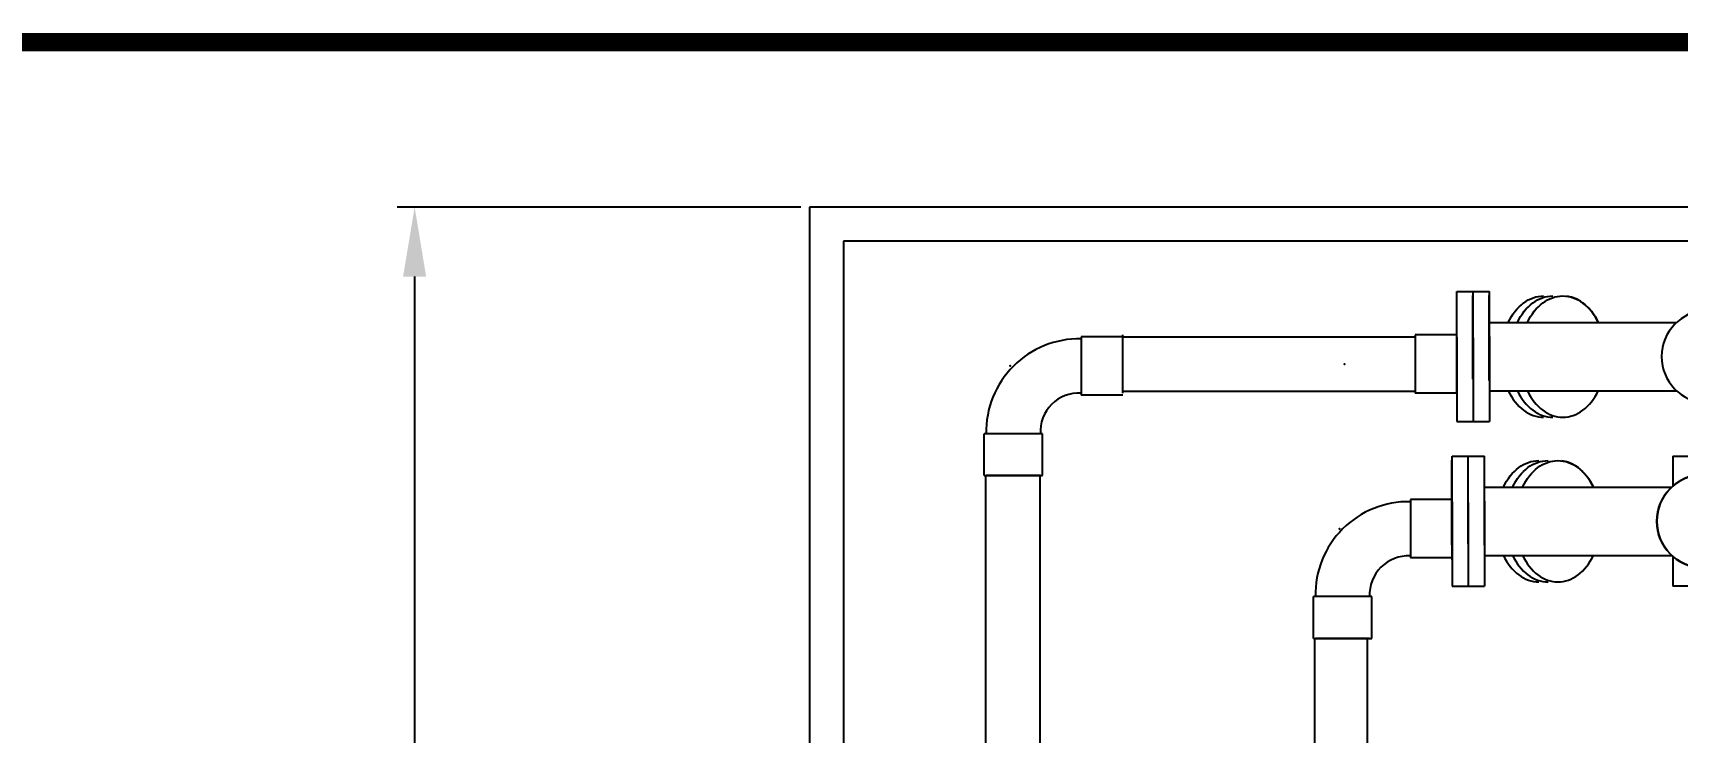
# Model space of a CAD drawing. Header units: inches. Extents: x 3128 to 3569, y 1222 to 1501.
# Drawn here: x 3366.9 to 3461.8, y 1456.8 to 1497.1 of the extents above; entities that cross this region are included whole.
import ezdxf

# ---------------------------------------------------------------- set-up
doc = ezdxf.new("R2010")
doc.units = ezdxf.units.IN
doc.header["$MEASUREMENT"] = 0
doc.header["$PDSIZE"] = -1
doc.layers.add('WDPUMP', color=7, linetype='Continuous')
doc.layers.add('WSPUMP', color=7, linetype='Continuous')
doc.dimstyles.new('General Dimension', dxfattribs={"dimtxt": 3.5, "dimasz": 4, "dimexe": 1, "dimexo": 0.5, "dimgap": 0.09, "dimtad": 0, "dimtih": 1, "dimtoh": 1, "dimdec": 3, "dimzin": 0, "dimdsep": 46, "dimlunit": 5, "dimtxsty": 'Standard', "dimcen": 0.09, "dimadec": 0, "dimazin": 0, "dimtfac": 1, "dimtdec": 3, "dimtofl": 0, "dimtmove": 0, "dimatfit": 3, "dimfxl": 1, "dimtolj": 1, "dimtzin": 0, "dimarcsym": 0})

# ---------------------------------------------------------------- blocks, each defined once
blk = doc.blocks.new('*D39')
at = {"color": 0, "linetype": 'Continuous', "lineweight": -2}
for p, q in [((3411.203, 1487.081), (3387.912, 1487.081)), ((3388.912, 1483.081), (3388.912, 1447.129)), ((3388.912, 1402.831), (3388.912, 1438.783)), ((3411.203, 1398.831), (3387.912, 1398.831))]:
    blk.add_line(p, q, dxfattribs=at)
at = {"color": 0, "linetype": 'Continuous'}
for points in [[(3388.245, 1483.081), (3389.578, 1483.081), (3388.912, 1487.081)], [(3388.245, 1402.831), (3389.578, 1402.831), (3388.912, 1398.831)]]:
    blk.add_solid(points, dxfattribs=at)
at = {"layer": 'Defpoints', "color": 0, "linetype": 'Continuous'}
for p in [(3411.703, 1487.081), (3388.912, 1398.831), (3411.703, 1398.831)]:
    blk.add_point(p, dxfattribs=at)
at = {"color": 0, "linetype": 'Continuous', "insert": (3388.912, 1442.956), "char_height": 3.5, "attachment_point": 5}
blk.add_mtext('\\A1;88{\\H1x;\\S1/4;}', dxfattribs=at)

msp = doc.modelspace()

# ---------------------------------------------------------------- linework, layer by layer
at = {"color": 0, "linetype": 'Continuous'}
for p, q in [((3411.7025, 1487.0811), (3411.7025, 1398.8311)), ((3523.7065, 1487.0811), (3411.7025, 1487.0811)), ((3411.7025, 1487.0811), (3411.7025, 1398.8311)), ((3523.7065, 1487.0811), (3411.7025, 1487.0811)), ((3413.6524, 1485.1128), (3413.6524, 1400.6745)), ((3521.7696, 1485.1128), (3413.6524, 1485.1128)), ((3413.6524, 1485.1128), (3413.6524, 1400.6745)), ((3521.7696, 1485.1128), (3413.6524, 1485.1128))]:
    msp.add_line(p, q, dxfattribs=at)
at = {"color": 0, "linetype": 'Continuous', "lineweight": 20, "const_width": 1.0712}
msp.add_lwpolyline([(3135.638, 1228.7897), (3564.128, 1228.7897), (3564.128, 1496.596), (3135.638, 1496.596), (3135.638, 1228.7897)], dxfattribs=at)
at = {"layer": 'WDPUMP', "color": 0, "linetype": 'Continuous'}
for p, q in [((3449.0555, 1477.3353), (3449.0555, 1482.2149)), ((3449.0555, 1482.2149), (3449.993, 1482.2149)), ((3449.993, 1477.3821), (3449.993, 1482.2149)), ((3449.993, 1482.2149), (3450.9305, 1482.2149)), ((3450.9305, 1477.3113), (3450.9305, 1482.2149)), ((3449.0463, 1477.1142), (3449.0463, 1481.9938)), ((3449.9838, 1477.161), (3449.9838, 1481.9938)), ((3450.9213, 1477.0902), (3450.9213, 1481.9938)), ((3450.9305, 1480.4345), (3461.7309, 1480.4345)), ((3427.3696, 1479.6062), (3427.3696, 1476.2408)), ((3429.7735, 1479.6062), (3427.3696, 1479.6062)), ((3427.3696, 1479.6062), (3427.3696, 1476.2408)), ((3429.7735, 1476.3586), (3429.7735, 1479.724)), ((3429.7735, 1479.6038), (3446.6516, 1479.6038)), ((3449.0555, 1479.7124), (3446.6516, 1479.7124)), ((3446.6516, 1479.7124), (3446.6516, 1476.3471)), ((3449.0463, 1479.3735), (3449.0463, 1476.2438)), ((3449.0555, 1476.3471), (3449.0555, 1479.7124)), ((3449.0555, 1479.5946), (3449.0555, 1474.7149)), ((3449.0555, 1479.5946), (3449.0555, 1476.4649)), ((3449.993, 1479.5477), (3449.993, 1474.7149)), ((3450.9305, 1479.6186), (3450.9305, 1474.7149)), ((3429.7735, 1476.4788), (3446.681, 1476.4788)), ((3449.0555, 1476.3471), (3446.6516, 1476.3471)), ((3450.9305, 1476.4954), (3461.7309, 1476.4954)), ((3429.7735, 1476.2408), (3427.3696, 1476.2408)), ((3449.0555, 1474.7149), (3449.993, 1474.7149)), ((3449.993, 1474.7149), (3450.9305, 1474.7149)), ((3425.1389, 1474.01), (3421.7735, 1474.01)), ((3421.7735, 1471.6062), (3421.7735, 1474.01)), ((3425.1389, 1471.6062), (3425.1389, 1474.01)), ((3448.776, 1467.8394), (3448.776, 1472.719)), ((3448.776, 1472.719), (3449.7135, 1472.719)), ((3449.7135, 1467.8863), (3449.7135, 1472.719)), ((3449.7135, 1472.719), (3450.651, 1472.719)), ((3450.651, 1467.8154), (3450.651, 1472.719)), ((3461.526, 1472.719), (3461.526, 1471.0052)), ((3461.526, 1472.719), (3462.4635, 1472.719)), ((3421.7735, 1471.6062), (3425.1389, 1471.6062)), ((3421.8551, 1471.6062), (3421.8551, 1442.2474)), ((3425.0187, 1471.6062), (3421.8937, 1471.6062)), ((3424.9562, 1471.6062), (3421.9562, 1471.6062)), ((3424.9984, 1471.6062), (3424.9984, 1449.6512)), ((3448.7669, 1467.6183), (3448.7669, 1472.4979)), ((3449.7044, 1467.6652), (3449.7044, 1472.4979)), ((3450.6419, 1467.5943), (3450.6419, 1472.4979)), ((3450.651, 1470.9386), (3461.4514, 1470.9386)), ((3448.776, 1470.2166), (3446.3721, 1470.2166)), ((3446.3721, 1470.2166), (3446.3721, 1466.8512)), ((3448.7669, 1469.8776), (3448.7669, 1466.7479)), ((3448.776, 1466.8512), (3448.776, 1470.2166)), ((3448.776, 1470.0987), (3448.776, 1465.219)), ((3448.776, 1470.0987), (3448.776, 1466.969)), ((3449.7135, 1470.0518), (3449.7135, 1465.219)), ((3450.651, 1470.1227), (3450.651, 1465.219)), ((3448.776, 1466.8512), (3446.3721, 1466.8512)), ((3450.651, 1466.9995), (3461.4514, 1466.9995)), ((3461.526, 1466.9329), (3461.526, 1465.219)), ((3448.776, 1465.219), (3449.7135, 1465.219)), ((3449.7135, 1465.219), (3450.651, 1465.219)), ((3462.4635, 1465.219), (3461.526, 1465.219)), ((3444.1414, 1464.6204), (3440.776, 1464.6204)), ((3440.776, 1462.2166), (3440.776, 1464.6204)), ((3444.1414, 1462.2166), (3444.1414, 1464.6204)), ((3440.776, 1462.2166), (3444.1414, 1462.2166)), ((3440.8378, 1462.2166), (3440.8378, 1450.1016)), ((3444.0212, 1462.2166), (3440.8962, 1462.2166)), ((3443.9587, 1462.2166), (3440.9587, 1462.2166)), ((3443.875, 1462.2166), (3443.875, 1450.1367))]:
    msp.add_line(p, q, dxfattribs=at)
msp.add_circle((3463.2792, 1468.969), 2.6869, dxfattribs=at)
for centre, radius, start, end in [((3463.5586, 1478.4649), 2.6869, 5.269224, 354.730776), ((3427.2504, 1474.1292), 5.3581, 88.72526, 181.27474), ((3427.2544, 1474.1252), 2.2387, 87.04941, 182.95059), ((3427.2544, 1474.1252), 2.2387, 87.04941, 182.95059), ((3463.2792, 1468.969), 2.6869, 5.269224, 354.730776), ((3446.2529, 1464.7396), 5.3581, 88.72526, 181.27474), ((3446.2569, 1464.7356), 2.2387, 87.04941, 182.95059)]:
    msp.add_arc(centre, radius, start, end, dxfattribs=at)
at = {"layer": 'WDPUMP', "color": 0, "linetype": 'Continuous', "extrusion": (0, 0, -1)}
for centre, end_param in [((3454.0624, 1478.4649), 0), ((3454.5927, 1478.4649), 0), ((3455.1672, 1478.4649), 0.973116), ((3453.7829, 1468.969), 0), ((3454.3132, 1468.969), 0), ((3454.8877, 1468.969), 0.973116)]:
    msp.add_ellipse(centre, major_axis=(0, 3.5), ratio=0.7071068, start_param=-0.973116, end_param=end_param, dxfattribs=at)
at = {"layer": 'WDPUMP', "color": 0, "linetype": 'Continuous'}
for centre, start_param, end_param in [((3455.1672, 1478.4649), -0.973116, -0.0937876), ((3454.0624, 1478.4649), 2.1684766, 3.1415927), ((3454.5927, 1478.4649), 2.1684766, 3.1415927), ((3455.1672, 1478.4649), 2.1684766, 4.1147087), ((3454.8877, 1468.969), -0.973116, -0.0937876), ((3453.7829, 1468.969), 2.1684766, 3.1415927), ((3454.3132, 1468.969), 2.1684766, 3.1415927), ((3454.8877, 1468.969), 2.1684766, 4.1147087)]:
    msp.add_ellipse(centre, major_axis=(0, 3.5), ratio=0.7071068, start_param=start_param, end_param=end_param, dxfattribs=at)
for p in [(3423.2831, 1477.9235), (3442.5651, 1478.0297), (3442.5651, 1478.0297), (3442.2856, 1468.5339), (3442.2856, 1468.5339)]:
    msp.add_point(p, dxfattribs=at)
at = {"layer": 'WSPUMP', "color": 0, "linetype": 'Continuous'}
for p, q in [((3449.0555, 1477.3353), (3449.0555, 1482.2149)), ((3449.0555, 1482.2149), (3449.993, 1482.2149)), ((3449.993, 1477.3821), (3449.993, 1482.2149)), ((3449.993, 1482.2149), (3450.9305, 1482.2149)), ((3450.9305, 1477.3113), (3450.9305, 1482.2149)), ((3449.0463, 1477.1142), (3449.0463, 1481.9938)), ((3449.9838, 1477.161), (3449.9838, 1481.9938)), ((3450.9213, 1477.0902), (3450.9213, 1481.9938)), ((3450.9305, 1480.4345), (3461.7309, 1480.4345)), ((3427.3696, 1479.6062), (3427.3696, 1476.2408)), ((3429.7735, 1479.6062), (3427.3696, 1479.6062)), ((3427.3696, 1479.6062), (3427.3696, 1476.2408)), ((3429.7735, 1476.3586), (3429.7735, 1479.724)), ((3429.7735, 1479.6038), (3446.6516, 1479.6038)), ((3449.0555, 1479.7124), (3446.6516, 1479.7124)), ((3446.6516, 1479.7124), (3446.6516, 1476.3471)), ((3449.0463, 1479.3735), (3449.0463, 1476.2438)), ((3449.0555, 1476.3471), (3449.0555, 1479.7124)), ((3449.0555, 1479.5946), (3449.0555, 1474.7149)), ((3449.0555, 1479.5946), (3449.0555, 1476.4649)), ((3449.993, 1479.5477), (3449.993, 1474.7149)), ((3450.9305, 1479.6186), (3450.9305, 1474.7149)), ((3429.7735, 1476.4788), (3446.681, 1476.4788)), ((3449.0555, 1476.3471), (3446.6516, 1476.3471)), ((3450.9305, 1476.4954), (3461.7309, 1476.4954)), ((3429.7735, 1476.2408), (3427.3696, 1476.2408)), ((3449.0555, 1474.7149), (3449.993, 1474.7149)), ((3449.993, 1474.7149), (3450.9305, 1474.7149)), ((3425.1389, 1474.01), (3421.7735, 1474.01)), ((3421.7735, 1471.6062), (3421.7735, 1474.01)), ((3425.1389, 1471.6062), (3425.1389, 1474.01)), ((3421.7735, 1471.6062), (3425.1389, 1471.6062)), ((3421.8551, 1471.6062), (3421.8551, 1442.2474)), ((3425.0187, 1471.6062), (3421.8937, 1471.6062)), ((3424.9562, 1471.6062), (3421.9562, 1471.6062)), ((3424.9984, 1471.6062), (3424.9984, 1449.6512))]:
    msp.add_line(p, q, dxfattribs=at)
for centre, radius, start, end in [((3463.5586, 1478.4649), 2.6869, 5.269224, 354.730776), ((3427.2504, 1474.1292), 5.3581, 88.72526, 181.27474), ((3427.2544, 1474.1252), 2.2387, 87.04941, 182.95059), ((3427.2544, 1474.1252), 2.2387, 87.04941, 182.95059)]:
    msp.add_arc(centre, radius, start, end, dxfattribs=at)
at = {"layer": 'WSPUMP', "color": 0, "linetype": 'Continuous', "extrusion": (0, 0, -1)}
for centre, end_param in [((3454.0624, 1478.4649), 0), ((3454.5927, 1478.4649), 0), ((3455.1672, 1478.4649), 0.973116)]:
    msp.add_ellipse(centre, major_axis=(0, 3.5), ratio=0.7071068, start_param=-0.973116, end_param=end_param, dxfattribs=at)
at = {"layer": 'WSPUMP', "color": 0, "linetype": 'Continuous'}
for centre, start_param, end_param in [((3455.1672, 1478.4649), -0.973116, -0.0937876), ((3454.0624, 1478.4649), 2.1684766, 3.1415927), ((3454.5927, 1478.4649), 2.1684766, 3.1415927), ((3455.1672, 1478.4649), 2.1684766, 4.1147087)]:
    msp.add_ellipse(centre, major_axis=(0, 3.5), ratio=0.7071068, start_param=start_param, end_param=end_param, dxfattribs=at)
for p in [(3423.2831, 1477.9235), (3442.5651, 1478.0297), (3442.5651, 1478.0297), (3442.2856, 1468.5339), (3442.2856, 1468.5339)]:
    msp.add_point(p, dxfattribs=at)

# ---------------------------------------------------------------- dimensions: what is measured, and where the dimension line sits
at = {"color": 0, "linetype": 'Continuous'}
dim = msp.add_linear_dim(base=(3388.9117, 1398.8311), p1=(3411.7025, 1487.0811), p2=(3411.7025, 1398.8311), angle=90, dimstyle='General Dimension', dxfattribs=at)
dim.commit()
dim.dimension.update_dxf_attribs({"geometry": '*D39', "text_midpoint": (3388.9117, 1442.9561)})

doc.saveas('drawing.dxf')
